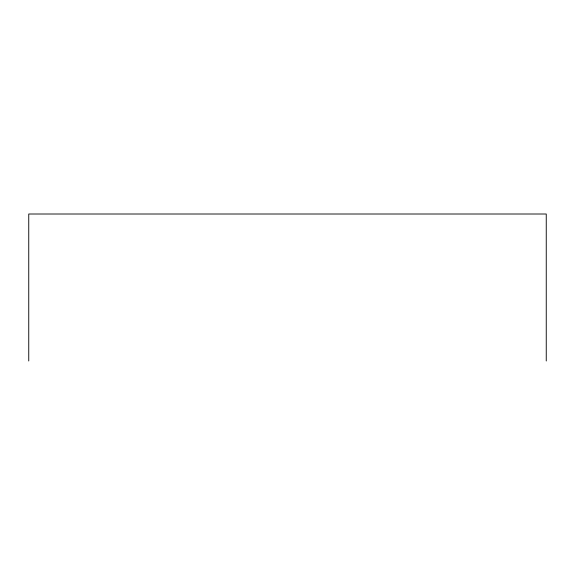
<?xml version="1.0" encoding="UTF-8"?>
<svg xmlns="http://www.w3.org/2000/svg" width="575" height="575" viewBox="0 0 575 575"><rect width="100%" height="100%" fill="white"/><g stroke="black" fill="none" stroke-linecap="round" stroke-linejoin="round"><path stroke-width="0.86" d="M546.25 360.992L546.25 214.008L28.75 214.008L28.75 360.992"/></g></svg>
